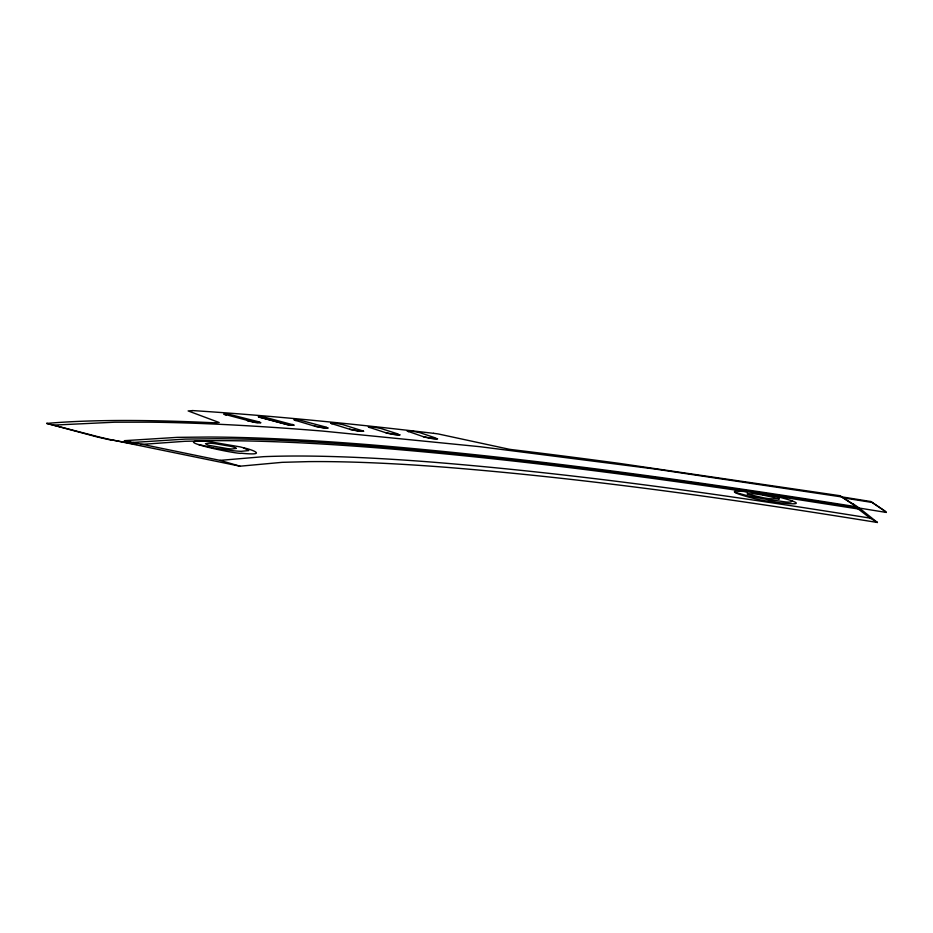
<?xml version="1.0" encoding="UTF-8"?>
<svg xmlns="http://www.w3.org/2000/svg" width="933" height="933" viewBox="0 0 933 933"><rect width="100%" height="100%" fill="white"/><g stroke="black" fill="none" stroke-linecap="round" stroke-linejoin="round"><path stroke-width="1.4" d="M112.03 440.318L108.158 439.455A137.687 15.115 10.9 0 1 96.496 436.772L46.65 423.384L99.691 437.145A101.709 11.161 10.9 0 0 110.607 439.641L240.038 466.197L282.163 462.336L308.333 461.625A852.902 93.592 10.9 0 1 444.586 467.176C589.633 478.711 733.793 499.342 877.393 522.48L859.363 508.077L886.338 512.45L885.114 511.261L870.804 501.522L841.928 496.892M433.565 433.32A24.071 2.636 10.9 0 1 438.23 433.95L508.963 449.205A24.386 2.671 10.9 0 0 513.768 449.858A1243.677 136.475 10.9 0 1 619.092 463.351L839.992 495.715L860.611 509.605L855.199 506.584C693.452 480.88 531.11 458.021 367.824 444.598A1030.825 113.115 10.9 0 0 208.957 437.029L177.27 437.355L124.474 440.668L220.025 460.377L263.677 456.669A878.839 96.437 10.9 0 1 430.066 461.952C577.55 473.789 724.136 494.677 870.162 518.13L877.393 522.48M140.556 444.493L184.944 441.297L211.231 440.714A1006.136 110.409 10.9 0 1 380.314 448.073C503.214 458.091 625.565 473.906 747.531 491.843L748.954 492.018A45.542 4.992 10.9 0 1 760.803 493.709C769.387 493.709 823.524 507.844 778.763 502.63A45.216 4.957 10.9 0 1 768.465 501.079C762.914 501.651 710.433 487.831 747.601 491.854M133.372 442.44L185.27 439.093L216.491 438.732A1015.874 111.482 10.9 0 1 373.503 446.137C535.309 459.409 696.17 482.093 856.447 507.587L870.162 518.13M54.965 425.04L114.677 422.206L149.828 422.171A1147.928 125.967 10.9 0 1 322.445 431.058L480.238 446.732L655.456 469.089L841.461 496.892L853.065 504.03M215.196 422.882L219.185 422.532L188.128 410.928L192.664 410.602M766.833 494.735L858.896 509.08M843.444 497.86L871.714 502.397M763.241 495.143L778.332 498.502A7.639 0.84 10.9 0 1 779.417 499.015L769.737 498.758A25.494 2.799 10.9 0 1 763.975 497.895L747.928 494.292A7.674 0.84 10.9 0 1 747.135 493.849L753.817 493.802A24.969 2.741 10.9 0 1 763.241 495.143M112.706 440.096L136.65 444.446L124.474 440.668M247.397 420.853L254.324 422.136A12.164 1.341 10.9 0 0 257.613 422.486C259.724 421.634 263.176 423.314 258.779 422.871A12.141 1.33 10.9 0 1 255.49 422.532L223.78 414.089L226.078 414.007A12.176 1.341 10.9 0 1 229.285 414.345L259.164 421.926M226.194 415.08L224.468 414.52M314.468 426.031L321.873 427.442A12.082 1.33 10.9 0 0 324.649 427.746C327.156 427.057 330.679 428.644 325.722 428.13A12.059 1.318 10.9 0 1 322.946 427.827L315.89 426.521L294.513 420.095L295.936 420.585M198.659 444.528L213.937 447.992L232.97 450.709A45.46 4.992 10.9 0 0 241.146 451.315L248.749 450.581L243.816 447.922A16.934 1.854 10.9 0 0 240.166 446.895L209.249 441.612A45.425 4.98 10.9 0 0 200.863 440.982C171.427 440.808 239.653 454.733 241.297 453.228A44.796 4.91 10.9 0 0 249.391 453.835C265.392 454.569 249.916 448.936 243.816 447.922M220.025 460.377L240.038 466.197M349.642 429.203L356.989 430.626A12.059 1.318 10.9 0 0 359.823 430.953L362.692 430.883L342.982 424.667L336.113 423.384A12.059 1.318 10.9 0 0 333.338 423.057L330.55 423.081L332.078 423.792M385.912 432.737L393.178 434.183A12.059 1.33 10.9 0 0 396.082 434.533L400.117 434.871L397.073 434.906A12.036 1.318 10.9 0 1 394.169 434.556L387.207 433.204L368.978 427.232M331.378 423.524L351.006 429.67L358.015 431.011A12.036 1.318 10.9 0 0 360.849 431.338L363.707 431.314L362.167 430.579M423.267 436.644L430.463 438.113A12.094 1.33 10.9 0 0 433.437 438.487L437.624 438.86L434.37 438.848A12.059 1.318 10.9 0 1 431.408 438.475L424.492 437.099L407.08 430.999L410.03 430.953A12.071 1.33 10.9 0 1 412.946 431.314L419.92 432.667L436.026 438.125M398.368 434.102L380.909 428.492L374.086 427.174A12.059 1.318 10.9 0 0 371.252 426.836L368.29 426.813L369.725 427.512M258.966 417.121L287.224 424.55A12.082 1.33 10.9 0 0 290.571 424.923L293.09 424.818L264.027 417.004A12.094 1.33 10.9 0 0 260.75 416.643L258.266 416.736L288.344 424.947A12.059 1.318 10.9 0 0 291.691 425.308L294.21 425.215L292.449 424.445M326.702 427.302L299.213 419.955A12.082 1.33 10.9 0 0 296.507 419.663L293.93 419.663L294.49 420.083M407.674 431.303L408.619 431.676M735.076 492.297L747.974 495.913L767.299 499.505A45.997 5.05 10.9 0 0 774.95 500.624C778.297 500.321 791.872 504.065 792.012 500.823M859.048 507.902L853.065 503.82M870.804 501.522L884.636 510.887M886.023 512.252L884.472 511.039M855.199 506.584L856.447 507.587M839.992 495.715L841.461 496.892M46.813 423.419A1183.79 129.897 10.9 0 1 215.022 422.836M192.548 410.567A1168.548 128.229 10.9 0 1 433.635 433.344M236.341 448.4L232.084 448.971A25.249 2.776 10.9 0 1 227.524 448.633L209.307 445.438A9.353 1.026 10.9 0 1 207.266 444.808L205.47 443.676L209.004 443.21A25.144 2.764 10.9 0 1 214.415 443.595L230.941 446.371A9.458 1.038 10.9 0 1 234.265 447.315L236.341 448.4"/></g></svg>
